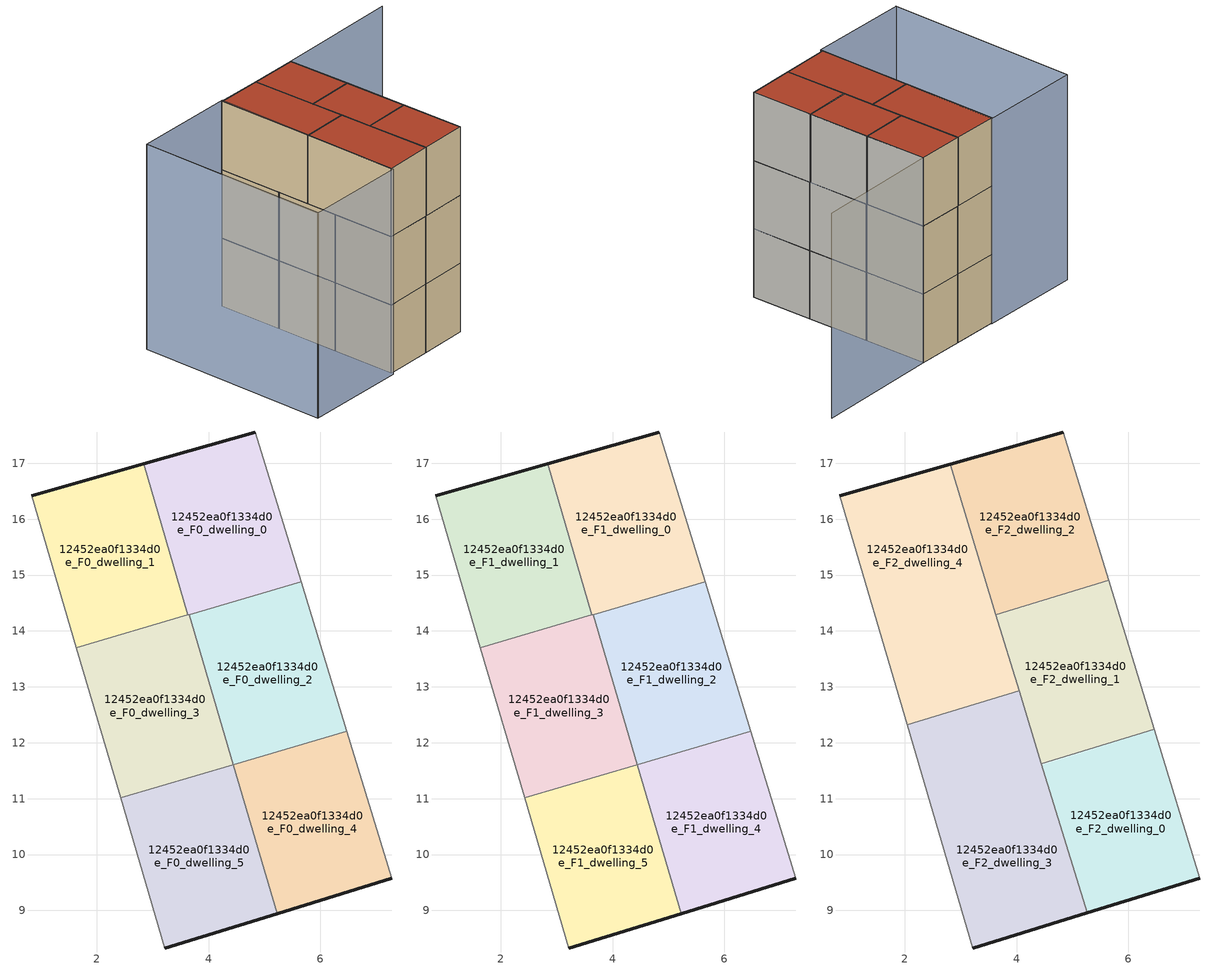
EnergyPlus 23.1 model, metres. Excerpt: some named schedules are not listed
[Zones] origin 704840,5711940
12452ea0f1334d0e_F0_dwelling_0
 floor ground (EU_floor_Construction): 5.66,14.88 4.84,17.56 2.84,16.99 3.63,14.29 z0
 wall outside (EU_wall_Construction): 2.84,16.99 4.84,17.56 z0:3
 wall to 12452ea0f1334d0e_F0_dwelling_1 (EU_wall_Construction): 3.63,14.29 2.84,16.99 z0:3
 wall adiabatic (EU_wall_Construction): 4.84,17.56 5.66,14.88 z0:3
 wall to 12452ea0f1334d0e_F0_dwelling_2 (EU_wall_Construction): 5.66,14.88 3.65,14.29 z0:3
 wall to 12452ea0f1334d0e_F0_dwelling_3 (EU_wall_Construction): 3.65,14.29 3.63,14.29 z0:3
12452ea0f1334d0e_F0_dwelling_1
 floor ground (EU_floor_Construction): 3.63,14.29 2.84,16.99 0.84,16.42 1.64,13.7 z0
 wall outside (EU_wall_Construction): 0.84,16.42 2.84,16.99 z0:3
 wall adiabatic (EU_wall_Construction): 1.64,13.7 0.84,16.42 z0:3
 wall to 12452ea0f1334d0e_F0_dwelling_3 (EU_wall_Construction): 3.63,14.29 1.64,13.7 z0:3
12452ea0f1334d0e_F0_dwelling_2
 floor ground (EU_floor_Construction): 6.47,12.21 5.66,14.88 3.65,14.29 4.44,11.61 z0
 wall to 12452ea0f1334d0e_F0_dwelling_3 (EU_wall_Construction): 4.44,11.61 3.65,14.29 z0:3
 wall adiabatic (EU_wall_Construction): 5.66,14.88 6.47,12.21 z0:3
 wall to 12452ea0f1334d0e_F0_dwelling_4 (EU_wall_Construction): 6.47,12.21 4.45,11.61 z0:3
 wall to 12452ea0f1334d0e_F0_dwelling_5 (EU_wall_Construction): 4.44,11.61,1.5 4.45,11.61,0 4.44,11.61,0
12452ea0f1334d0e_F0_dwelling_3
 floor ground (EU_floor_Construction): 4.44,11.61 3.65,14.29 1.64,13.7 2.43,11.02 z0
 wall adiabatic (EU_wall_Construction): 2.43,11.02 1.64,13.7 z0:3
 wall to 12452ea0f1334d0e_F0_dwelling_5 (EU_wall_Construction): 4.44,11.61 2.43,11.02 z0:3
12452ea0f1334d0e_F0_dwelling_4
 floor ground (EU_floor_Construction): 7.28,9.57 6.47,12.21 4.45,11.61 5.23,8.95 z0
 wall outside (EU_wall_Construction): 7.28,9.57 5.23,8.95 z0:3
 wall to 12452ea0f1334d0e_F0_dwelling_5 (EU_wall_Construction): 5.23,8.95 4.45,11.61 z0:3
 wall adiabatic (EU_wall_Construction): 6.47,12.21 7.28,9.57 z0:3
12452ea0f1334d0e_F0_dwelling_5
 floor ground (EU_floor_Construction): 5.23,8.95 4.45,11.61 2.43,11.02 3.21,8.33 z0
 wall outside (EU_wall_Construction): 5.23,8.95 3.21,8.33 z0:3
 wall adiabatic (EU_wall_Construction): 3.21,8.33 2.43,11.02 z0:3
12452ea0f1334d0e_F1_dwelling_0
 floor to 12452ea0f1334d0e_F0_dwelling_0 (EU_floor_Construction): 5.66,14.88 4.84,17.56 2.84,16.99 3.63,14.29 z3
 wall outside (EU_wall_Construction): 2.84,16.99 4.84,17.56 z3:6
 wall to 12452ea0f1334d0e_F1_dwelling_1 (EU_wall_Construction): 3.63,14.29 2.84,16.99 z3:6
 wall adiabatic (EU_wall_Construction): 4.84,17.56 5.66,14.88 z3:6
 wall to 12452ea0f1334d0e_F1_dwelling_2 (EU_wall_Construction): 5.66,14.88 3.65,14.29 z3:6
 wall to 12452ea0f1334d0e_F1_dwelling_3 (EU_wall_Construction): 3.65,14.29 3.63,14.29 z3:6
12452ea0f1334d0e_F1_dwelling_1
 floor to 12452ea0f1334d0e_F0_dwelling_1 (EU_floor_Construction): 3.63,14.29 2.84,16.99 0.84,16.42 1.64,13.7 z3
 wall outside (EU_wall_Construction): 0.84,16.42 2.84,16.99 z3:6
 wall adiabatic (EU_wall_Construction): 1.64,13.7 0.84,16.42 z3:6
 wall to 12452ea0f1334d0e_F1_dwelling_3 (EU_wall_Construction): 3.63,14.29 1.64,13.7 z3:6
12452ea0f1334d0e_F1_dwelling_2
 floor to 12452ea0f1334d0e_F0_dwelling_2 (EU_floor_Construction): 6.47,12.21 5.66,14.88 3.65,14.29 4.44,11.61 z3
 wall to 12452ea0f1334d0e_F1_dwelling_3 (EU_wall_Construction): 4.44,11.61 3.65,14.29 z3:6
 wall adiabatic (EU_wall_Construction): 5.66,14.88 6.47,12.21 z3:6
 wall to 12452ea0f1334d0e_F1_dwelling_4 (EU_wall_Construction): 6.47,12.21 4.45,11.61 z3:6
 wall to 12452ea0f1334d0e_F1_dwelling_5 (EU_wall_Construction): 4.44,11.61,4.5 4.45,11.61,3 4.44,11.61,3
12452ea0f1334d0e_F1_dwelling_3
 floor to 12452ea0f1334d0e_F0_dwelling_3 (EU_floor_Construction): 4.44,11.61 3.65,14.29 1.64,13.7 2.43,11.02 z3
 wall adiabatic (EU_wall_Construction): 2.43,11.02 1.64,13.7 z3:6
 wall to 12452ea0f1334d0e_F1_dwelling_5 (EU_wall_Construction): 4.44,11.61 2.43,11.02 z3:6
12452ea0f1334d0e_F1_dwelling_4
 floor to 12452ea0f1334d0e_F0_dwelling_4 (EU_floor_Construction): 7.28,9.57 6.47,12.21 4.45,11.61 5.23,8.95 z3
 wall outside (EU_wall_Construction): 7.28,9.57 5.23,8.95 z3:6
 wall to 12452ea0f1334d0e_F1_dwelling_5 (EU_wall_Construction): 5.23,8.95 4.45,11.61 z3:6
 wall adiabatic (EU_wall_Construction): 6.47,12.21 7.28,9.57 z3:6
12452ea0f1334d0e_F1_dwelling_5
 floor to 12452ea0f1334d0e_F0_dwelling_5 (EU_floor_Construction): 5.23,8.95 4.45,11.61 2.43,11.02 3.21,8.33 z3
 wall outside (EU_wall_Construction): 5.23,8.95 3.21,8.33 z3:6
 wall adiabatic (EU_wall_Construction): 3.21,8.33 2.43,11.02 z3:6
12452ea0f1334d0e_F2_dwelling_0
 floor to 12452ea0f1334d0e_F1_dwelling_4 (EU_floor_Construction): 7.28,9.57 6.47,12.21 4.45,11.61 5.26,8.96 z6
 floor to 12452ea0f1334d0e_F1_dwelling_2 (EU_floor_Construction): 6.47,12.21 6.46,12.24 4.45,11.62 4.45,11.61 z6
 wall outside (EU_wall_Construction): 7.28,9.57 5.26,8.96 z6:9
 wall to 12452ea0f1334d0e_F2_dwelling_1 (EU_wall_Construction): 4.45,11.62 6.46,12.24 z6:9
 wall adiabatic (EU_wall_Construction): 6.46,12.24 7.28,9.57 z6:9
 wall to 12452ea0f1334d0e_F2_dwelling_3 (EU_wall_Construction): 5.26,8.96 4.45,11.62 z6:9
 roof outside (EU_roof_Construction): 6.46,12.24 7.28,9.57 5.26,8.96 4.45,11.62 z9
12452ea0f1334d0e_F2_dwelling_1
 floor to 12452ea0f1334d0e_F1_dwelling_2 (EU_floor_Construction): 6.46,12.24 5.66,14.88 3.65,14.29 4.19,12.46 4.45,11.62 z6
 floor to 12452ea0f1334d0e_F1_dwelling_0 (EU_floor_Construction): 5.66,14.88 5.65,14.91 3.63,14.29 z6
 floor to 12452ea0f1334d0e_F1_dwelling_3 (EU_floor_Construction): 4.19,12.46 3.65,14.29 3.64,14.29 z6
 wall to 12452ea0f1334d0e_F2_dwelling_2 (EU_wall_Construction): 3.63,14.29 5.65,14.91 z6:9
 wall adiabatic (EU_wall_Construction): 5.65,14.91 6.46,12.24 z6:9
 wall to 12452ea0f1334d0e_F2_dwelling_4 (EU_wall_Construction): 4.05,12.94 3.63,14.29 z6:9
 wall to 12452ea0f1334d0e_F2_dwelling_3 (EU_wall_Construction): 4.45,11.62 4.05,12.93 z6:9
 roof outside (EU_roof_Construction): 5.65,14.91 6.46,12.24 4.45,11.62 3.63,14.29 z9
12452ea0f1334d0e_F2_dwelling_2
 floor to 12452ea0f1334d0e_F1_dwelling_0 (EU_floor_Construction): 5.65,14.91 4.84,17.56 2.84,16.99 3.58,14.47 3.63,14.29 z6
 floor to 12452ea0f1334d0e_F1_dwelling_1 (EU_floor_Construction): 3.58,14.47 2.84,16.99 2.81,16.98 z6
 wall outside (EU_wall_Construction): 2.81,16.98 4.84,17.56 z6:9
 wall adiabatic (EU_wall_Construction): 4.84,17.56 5.65,14.91 z6:9
 wall to 12452ea0f1334d0e_F2_dwelling_4 (EU_wall_Construction): 3.63,14.29 2.81,16.98 z6:9
 roof outside (EU_roof_Construction): 4.84,17.56 5.65,14.91 3.63,14.29 2.81,16.98 z9
12452ea0f1334d0e_F2_dwelling_3
 floor to 12452ea0f1334d0e_F1_dwelling_3 (EU_floor_Construction): 4.44,11.61 4.2,12.45 4.05,12.93 2.04,12.32 2.43,11.02 z6
 floor to 12452ea0f1334d0e_F1_dwelling_5 (EU_floor_Construction): 5.23,8.95 4.45,11.61 2.43,11.02 3.21,8.33 z6
 floor to 12452ea0f1334d0e_F1_dwelling_4 (EU_floor_Construction): 5.26,8.96 4.45,11.61 5.23,8.95 z6
 floor adiabatic (EU_floor_Construction): 5.26,8.96 4.45,11.61 4.62,11.03 z6
 wall outside (EU_wall_Construction): 5.26,8.96 3.21,8.33 z6:9
 wall adiabatic (EU_wall_Construction): 3.21,8.33 2.04,12.32 z6:9
 wall to 12452ea0f1334d0e_F2_dwelling_4 (EU_wall_Construction): 2.04,12.32 4.05,12.93 z6:9
 roof outside (EU_roof_Construction): 4.05,12.93 5.26,8.96 3.21,8.33 2.04,12.32 z9
12452ea0f1334d0e_F2_dwelling_4
 floor to 12452ea0f1334d0e_F1_dwelling_1 (EU_floor_Construction): 3.63,14.29 3.59,14.43 2.81,16.98 0.84,16.42 1.64,13.7 z6
 floor to 12452ea0f1334d0e_F1_dwelling_3 (EU_floor_Construction): 4.05,12.93 3.63,14.29 1.64,13.7 2.04,12.32 z6
 wall outside (EU_wall_Construction): 0.84,16.42 2.81,16.98 z6:9
 wall adiabatic (EU_wall_Construction): 2.04,12.32 0.84,16.42 z6:9
 roof outside (EU_roof_Construction): 2.81,16.98 4.05,12.93 2.04,12.32 0.84,16.42 z9
shading: 7.28,9.57 4.84,17.56 / 4.84,17.56 10.22,19.2 / -3.47,15.23 -1.11,7 / -1.13,7.01 -3.47,15.23 / -3.47,15.23 0.9,16.47 / 0.9,16.47 3.24,8.25 / 3.24,8.25 -1.13,7.01 z0:9
[Building]
EU S2 Campaign: North Axis=0; Terrain=City; Solar Distribution=FullExterior
[Site:Location]
London: Latitude=51.5; Longitude=-0.5; Time Zone=0; Elevation=25
[SizingPeriod:WeatherFileDays]
AnnualSizingPeriod: Begin Month=1; Begin Day of Month=1; End Month=12; End Day of Month=31; Day of Week for Start Day=Monday; Use Weather File Daylight Saving Period=No; Use Weather File Rain and Snow Indicators=No
[MATERIAL]
EU_InternalMass_Material: Roughness=MediumRough; Thickness=0.1; Conductivity=1; Density=1800; Specific Heat=900; Thermal Absorptance=0.9; Solar Absorptance=0.7; Visible Absorptance=0.7
[MATERIAL:NOMASS] Roughness=MediumRough; Thermal Absorptance=0.9; Solar Absorptance=0.7; Visible Absorptance=0.7
Name | Thermal Resistance
EU_wall_NoMass | 1.04674
EU_roof_NoMass | 4.32442
EU_floor_NoMass | 2.04616
[CONSTRUCTION]
EU_wall_Construction: EU_wall_NoMass
EU_roof_Construction: EU_roof_NoMass
EU_floor_Construction: EU_floor_NoMass
EU_InternalMass_Construction: EU_InternalMass_Material
[ZONE] Type=1; Multiplier=1; Ceiling Height=autocalculate; Floor Area=autocalculate; Part of Total Floor Area=Yes
Name | Volume
12452ea0f1334d0e_F0_dwelling_0; 12452ea0f1334d0e_F1_dwelling_0; 12452ea0f1334d0e_F2_dwelling_0; 12452ea0f1334d0e_F2_dwelling_2; 12452ea0f1334d0e_F0_dwelling_3; 12452ea0f1334d0e_F1_dwelling_3 | 17.6316
12452ea0f1334d0e_F0_dwelling_1; 12452ea0f1334d0e_F1_dwelling_1; 12452ea0f1334d0e_F2_dwelling_1 | 17.6287
12452ea0f1334d0e_F0_dwelling_2; 12452ea0f1334d0e_F1_dwelling_2 | 17.6243
12452ea0f1334d0e_F2_dwelling_3 | 26.4419
12452ea0f1334d0e_F0_dwelling_4; 12452ea0f1334d0e_F1_dwelling_4 | 17.6294
12452ea0f1334d0e_F2_dwelling_4 | 26.4368
12452ea0f1334d0e_F0_dwelling_5; 12452ea0f1334d0e_F1_dwelling_5 | 17.6265
[INTERNALMASS] Construction=EU_InternalMass_Construction
Name | Zone or ZoneList | Surface Area
12452ea0f1334d0e_F0_dwelling_0_EU_InternalMass | 12452ea0f1334d0e_F0_dwelling_0 | 5.87695
12452ea0f1334d0e_F0_dwelling_1_EU_InternalMass | 12452ea0f1334d0e_F0_dwelling_1 | 5.87606
12452ea0f1334d0e_F0_dwelling_2_EU_InternalMass | 12452ea0f1334d0e_F0_dwelling_2 | 5.8746
12452ea0f1334d0e_F0_dwelling_3_EU_InternalMass | 12452ea0f1334d0e_F0_dwelling_3 | 5.87706
12452ea0f1334d0e_F0_dwelling_4_EU_InternalMass | 12452ea0f1334d0e_F0_dwelling_4 | 5.87646
12452ea0f1334d0e_F0_dwelling_5_EU_InternalMass | 12452ea0f1334d0e_F0_dwelling_5 | 5.8757
12452ea0f1334d0e_F1_dwelling_0_EU_InternalMass | 12452ea0f1334d0e_F1_dwelling_0 | 5.87695
12452ea0f1334d0e_F1_dwelling_1_EU_InternalMass | 12452ea0f1334d0e_F1_dwelling_1 | 5.87606
12452ea0f1334d0e_F1_dwelling_2_EU_InternalMass | 12452ea0f1334d0e_F1_dwelling_2 | 5.8746
12452ea0f1334d0e_F1_dwelling_3_EU_InternalMass | 12452ea0f1334d0e_F1_dwelling_3 | 5.87706
12452ea0f1334d0e_F1_dwelling_4_EU_InternalMass | 12452ea0f1334d0e_F1_dwelling_4 | 5.87646
12452ea0f1334d0e_F1_dwelling_5_EU_InternalMass | 12452ea0f1334d0e_F1_dwelling_5 | 5.8757
12452ea0f1334d0e_F2_dwelling_0_EU_InternalMass | 12452ea0f1334d0e_F2_dwelling_0 | 5.87707
12452ea0f1334d0e_F2_dwelling_1_EU_InternalMass | 12452ea0f1334d0e_F2_dwelling_1 | 5.8762
12452ea0f1334d0e_F2_dwelling_2_EU_InternalMass | 12452ea0f1334d0e_F2_dwelling_2 | 5.87707
12452ea0f1334d0e_F2_dwelling_3_EU_InternalMass | 12452ea0f1334d0e_F2_dwelling_3 | 8.81403
12452ea0f1334d0e_F2_dwelling_4_EU_InternalMass | 12452ea0f1334d0e_F2_dwelling_4 | 8.81239
[OTHEREQUIPMENT] Fuel Type=Electricity; Design Level Calculation Method=Watts/Area; Power per Zone Floor Area=1; Fraction Latent=0; Fraction Radiant=0; Fraction Lost=0; Carbon Dioxide Generation Rate=0; EndUse Subcategory=EU_Step8_InternalGains
Name | Zone or ZoneList or Space or SpaceList | Schedule
EU_Step8_InternalGain_12452ea0f1334d0e_F0_dwelling_0_f000 | 12452ea0f1334d0e_F0_dwelling_0 | EU_Step8_GainSchedule_12452ea0f1334d0e_F0_dwelling_0_f000
EU_Step8_InternalGain_12452ea0f1334d0e_F0_dwelling_1_f000 | 12452ea0f1334d0e_F0_dwelling_1 | EU_Step8_GainSchedule_12452ea0f1334d0e_F0_dwelling_1_f000
EU_Step8_InternalGain_12452ea0f1334d0e_F0_dwelling_2_f000 | 12452ea0f1334d0e_F0_dwelling_2 | EU_Step8_GainSchedule_12452ea0f1334d0e_F0_dwelling_2_f000
EU_Step8_InternalGain_12452ea0f1334d0e_F0_dwelling_3_f000 | 12452ea0f1334d0e_F0_dwelling_3 | EU_Step8_GainSchedule_12452ea0f1334d0e_F0_dwelling_3_f000
EU_Step8_InternalGain_12452ea0f1334d0e_F0_dwelling_4_f000 | 12452ea0f1334d0e_F0_dwelling_4 | EU_Step8_GainSchedule_12452ea0f1334d0e_F0_dwelling_4_f000
EU_Step8_InternalGain_12452ea0f1334d0e_F0_dwelling_5_f000 | 12452ea0f1334d0e_F0_dwelling_5 | EU_Step8_GainSchedule_12452ea0f1334d0e_F0_dwelling_5_f000
EU_Step8_InternalGain_12452ea0f1334d0e_F1_dwelling_0_f000 | 12452ea0f1334d0e_F1_dwelling_0 | EU_Step8_GainSchedule_12452ea0f1334d0e_F1_dwelling_0_f000
EU_Step8_InternalGain_12452ea0f1334d0e_F1_dwelling_1_f000 | 12452ea0f1334d0e_F1_dwelling_1 | EU_Step8_GainSchedule_12452ea0f1334d0e_F1_dwelling_1_f000
EU_Step8_InternalGain_12452ea0f1334d0e_F1_dwelling_2_f000 | 12452ea0f1334d0e_F1_dwelling_2 | EU_Step8_GainSchedule_12452ea0f1334d0e_F1_dwelling_2_f000
EU_Step8_InternalGain_12452ea0f1334d0e_F1_dwelling_3_f000 | 12452ea0f1334d0e_F1_dwelling_3 | EU_Step8_GainSchedule_12452ea0f1334d0e_F1_dwelling_3_f000
EU_Step8_InternalGain_12452ea0f1334d0e_F1_dwelling_4_f000 | 12452ea0f1334d0e_F1_dwelling_4 | EU_Step8_GainSchedule_12452ea0f1334d0e_F1_dwelling_4_f000
EU_Step8_InternalGain_12452ea0f1334d0e_F1_dwelling_5_f000 | 12452ea0f1334d0e_F1_dwelling_5 | EU_Step8_GainSchedule_12452ea0f1334d0e_F1_dwelling_5_f000
EU_Step8_InternalGain_12452ea0f1334d0e_F2_dwelling_0_f000 | 12452ea0f1334d0e_F2_dwelling_0 | EU_Step8_GainSchedule_12452ea0f1334d0e_F2_dwelling_0_f000
EU_Step8_InternalGain_12452ea0f1334d0e_F2_dwelling_1_f000 | 12452ea0f1334d0e_F2_dwelling_1 | EU_Step8_GainSchedule_12452ea0f1334d0e_F2_dwelling_1_f000
EU_Step8_InternalGain_12452ea0f1334d0e_F2_dwelling_2_f000 | 12452ea0f1334d0e_F2_dwelling_2 | EU_Step8_GainSchedule_12452ea0f1334d0e_F2_dwelling_2_f000
EU_Step8_InternalGain_12452ea0f1334d0e_F2_dwelling_3_f000 | 12452ea0f1334d0e_F2_dwelling_3 | EU_Step8_GainSchedule_12452ea0f1334d0e_F2_dwelling_3_f000
EU_Step8_InternalGain_12452ea0f1334d0e_F2_dwelling_4_f000 | 12452ea0f1334d0e_F2_dwelling_4 | EU_Step8_GainSchedule_12452ea0f1334d0e_F2_dwelling_4_f000
[ZONEVENTILATION:DESIGNFLOWRATE] Schedule=EU_AlwaysOn; Design Flow Rate Calculation Method=AirChanges/Hour; Air Changes per Hour=0.488719; Ventilation Type=Natural; Fan Pressure Rise=0; Fan Total Efficiency=1; Constant Term Coefficient=1; Temperature Term Coefficient=0; Velocity Term Coefficient=0; Velocity Squared Term Coefficient=0; Minimum Indoor Temperature=-100; Maximum Indoor Temperature=100; Delta Temperature=-100; Minimum Outdoor Temperature=-100; Maximum Outdoor Temperature=100; Maximum Wind Speed=40
Name | Zone or ZoneList or Space or SpaceList
EU_ConstantAir_12452ea0f1334d0e_F0_dwelling_0 | 12452ea0f1334d0e_F0_dwelling_0
EU_ConstantAir_12452ea0f1334d0e_F0_dwelling_1 | 12452ea0f1334d0e_F0_dwelling_1
EU_ConstantAir_12452ea0f1334d0e_F0_dwelling_2 | 12452ea0f1334d0e_F0_dwelling_2
EU_ConstantAir_12452ea0f1334d0e_F0_dwelling_3 | 12452ea0f1334d0e_F0_dwelling_3
EU_ConstantAir_12452ea0f1334d0e_F0_dwelling_4 | 12452ea0f1334d0e_F0_dwelling_4
EU_ConstantAir_12452ea0f1334d0e_F0_dwelling_5 | 12452ea0f1334d0e_F0_dwelling_5
EU_ConstantAir_12452ea0f1334d0e_F1_dwelling_0 | 12452ea0f1334d0e_F1_dwelling_0
EU_ConstantAir_12452ea0f1334d0e_F1_dwelling_1 | 12452ea0f1334d0e_F1_dwelling_1
EU_ConstantAir_12452ea0f1334d0e_F1_dwelling_2 | 12452ea0f1334d0e_F1_dwelling_2
EU_ConstantAir_12452ea0f1334d0e_F1_dwelling_3 | 12452ea0f1334d0e_F1_dwelling_3
EU_ConstantAir_12452ea0f1334d0e_F1_dwelling_4 | 12452ea0f1334d0e_F1_dwelling_4
EU_ConstantAir_12452ea0f1334d0e_F1_dwelling_5 | 12452ea0f1334d0e_F1_dwelling_5
EU_ConstantAir_12452ea0f1334d0e_F2_dwelling_0 | 12452ea0f1334d0e_F2_dwelling_0
EU_ConstantAir_12452ea0f1334d0e_F2_dwelling_1 | 12452ea0f1334d0e_F2_dwelling_1
EU_ConstantAir_12452ea0f1334d0e_F2_dwelling_2 | 12452ea0f1334d0e_F2_dwelling_2
EU_ConstantAir_12452ea0f1334d0e_F2_dwelling_3 | 12452ea0f1334d0e_F2_dwelling_3
EU_ConstantAir_12452ea0f1334d0e_F2_dwelling_4 | 12452ea0f1334d0e_F2_dwelling_4
[HVACTEMPLATE:THERMOSTAT] Constant Heating Setpoint=20; Constant Cooling Setpoint=50
EU_HeatOnly_12452ea0f1334d0e_F0_dwelling_0; EU_HeatOnly_12452ea0f1334d0e_F0_dwelling_1; EU_HeatOnly_12452ea0f1334d0e_F0_dwelling_2; EU_HeatOnly_12452ea0f1334d0e_F0_dwelling_3; EU_HeatOnly_12452ea0f1334d0e_F0_dwelling_4; EU_HeatOnly_12452ea0f1334d0e_F0_dwelling_5; EU_HeatOnly_12452ea0f1334d0e_F1_dwelling_0; EU_HeatOnly_12452ea0f1334d0e_F1_dwelling_1; EU_HeatOnly_12452ea0f1334d0e_F1_dwelling_2; EU_HeatOnly_12452ea0f1334d0e_F1_dwelling_3; EU_HeatOnly_12452ea0f1334d0e_F1_dwelling_4; EU_HeatOnly_12452ea0f1334d0e_F1_dwelling_5; EU_HeatOnly_12452ea0f1334d0e_F2_dwelling_0; EU_HeatOnly_12452ea0f1334d0e_F2_dwelling_1; EU_HeatOnly_12452ea0f1334d0e_F2_dwelling_2; EU_HeatOnly_12452ea0f1334d0e_F2_dwelling_3; EU_HeatOnly_12452ea0f1334d0e_F2_dwelling_4
[HVACTEMPLATE:ZONE:IDEALLOADSAIRSYSTEM] System Availability Schedule=EU_AlwaysOn; Maximum Heating Supply Air Temperature=50; Minimum Cooling Supply Air Temperature=13; Maximum Heating Supply Air Humidity Ratio=0.0156; Minimum Cooling Supply Air Humidity Ratio=0.0077; Heating Limit=NoLimit; Cooling Limit=NoLimit; Heating Availability Schedule=EU_AlwaysOn; Cooling Availability Schedule=EU_CoolingOff; Dehumidification Control Type=ConstantSensibleHeatRatio; Cooling Sensible Heat Ratio=0.7; Dehumidification Setpoint=60; Humidification Control Type=None; Humidification Setpoint=30; Outdoor Air Method=None; Outdoor Air Flow Rate per Person=0.00944; Outdoor Air Flow Rate per Zone Floor Area=0; Outdoor Air Flow Rate per Zone=0; Demand Controlled Ventilation Type=None; Outdoor Air Economizer Type=NoEconomizer; Heat Recovery Type=None; Sensible Heat Recovery Effectiveness=0.7; Latent Heat Recovery Effectiveness=0.65
Name | Template Thermostat
12452ea0f1334d0e_F0_dwelling_0 | EU_HeatOnly_12452ea0f1334d0e_F0_dwelling_0
12452ea0f1334d0e_F0_dwelling_1 | EU_HeatOnly_12452ea0f1334d0e_F0_dwelling_1
12452ea0f1334d0e_F0_dwelling_2 | EU_HeatOnly_12452ea0f1334d0e_F0_dwelling_2
